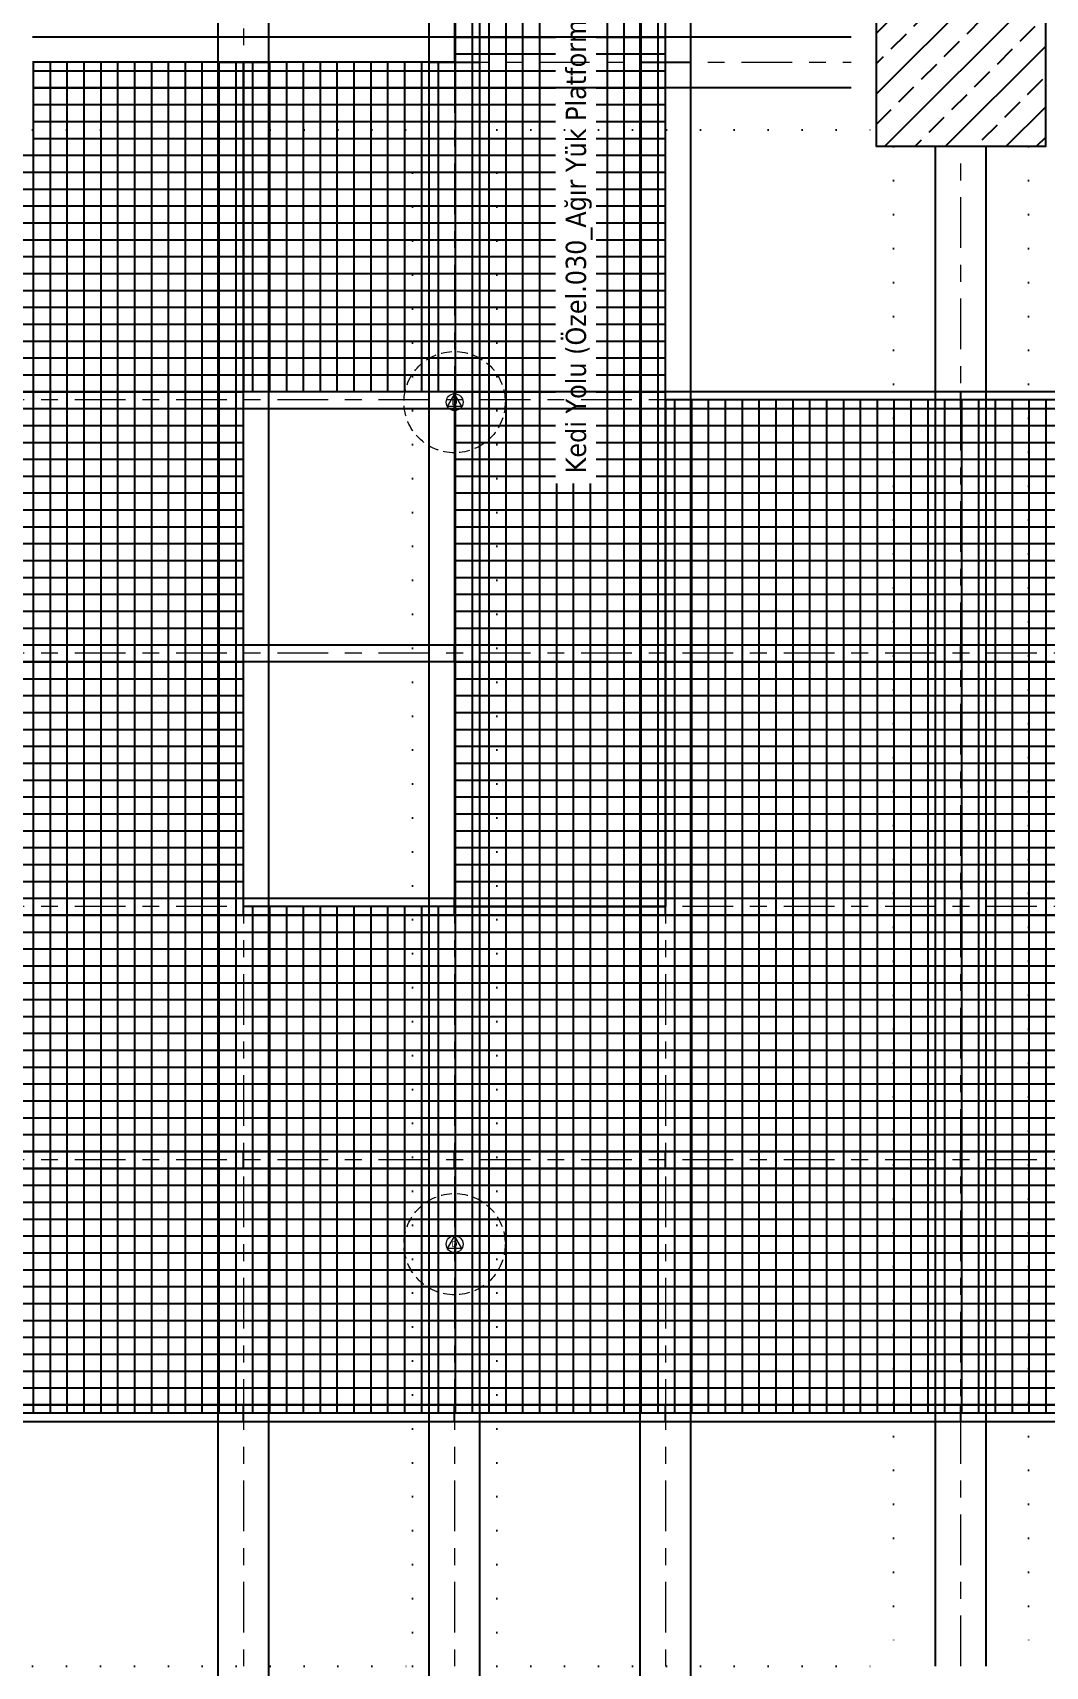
# Model space of a CAD drawing. Header units: centimetres. Extents: x 405564 to 502064, y 46284 to 60634.
# Drawn here: x 447750 to 448350, y 53533 to 54500 of the extents above; entities that cross this region are included whole.
import ezdxf
from ezdxf import colors
from ezdxf.entities.mleader import LeaderData, LeaderLine
from ezdxf.enums import TextEntityAlignment as Align
from ezdxf.math import Vec2, Vec3
from ezdxf.xclip import XClip

# ---------------------------------------------------------------- set-up
doc = ezdxf.new("R2010")
doc.units = ezdxf.units.CM
doc.header["$XCLIPFRAME"] = 0
for name, pattern in [('ACAD_ISO07W100', [3, 0, -3]), ('DOT', [0.25, 0, -0.25]), ('HIDDEN', [9.525, 6.35, -3.175]), ('XKITLINE03', [6, 3, -1, 1, -1])]:
    doc.linetypes.add(name, pattern=pattern)
doc.layers.get('0').update_dxf_attribs({"color": 8, "lineweight": 9})
for name, color, linetype, lineweight in [('0-KRCN-AYDINLATMA-130426', 8, 'Continuous', 9), ('0-KRCN-MİMARİ-220526', 8, 'Continuous', 9), ('OL_Ic', 8, 'Continuous', 9)]:
    doc.layers.add(name, color=color, linetype=linetype, lineweight=lineweight)
for name, color, linetype in [('AS_DOS_TERAS_UST', 8, 'ACAD_ISO07W100'), ('AS_DUV', 8, 'Continuous'), ('AS_PRFL_CELIK', 8, 'Continuous'), ('AS_PRFL_CELIK AKS', 8, 'Continuous'), ('AS_PRFL_CELIK KEDI YOLU', 8, 'Continuous'), ('AS_PRFL_CELIK PLATFORM IZGARA', 8, 'Continuous'), ('AS_PYZ_BINA', 8, 'Continuous'), ('AS_TA_BETONARME', 5, 'Continuous'), ('AS_TA_TARAMA', 8, 'Continuous'), ('AS_YAZI', 8, 'Continuous')]:
    doc.layers.add(name, color=color, linetype=linetype)
doc.styles.add('2', font='arial.ttf', dxfattribs={"width": 0.9, "height": 200})
doc.styles.add('MtXpl_Tahoma', font='tahoma.ttf')
doc.styles.add('Normal_ITL', font='swissi.ttf')
pattern_1 = [(0, (-443149.746, -16832.563), (0, 10), []), (90, (-443149.746, -16832.563), (-10, 6e-16), [])]

# ---------------------------------------------------------------- blocks, each defined once
blk = doc.blocks.new('KD')
at = {"layer": '0-KRCN-AYDINLATMA-130426'}
for p, q in [((0, 5), (-4.33, -2.5)), ((4.33, -2.5), (0, 5)), ((4.33, -2.5), (-4.33, -2.5))]:
    blk.add_line(p, q, dxfattribs=at)
at = {"layer": '0-KRCN-AYDINLATMA-130426', "linetype": 'HIDDEN'}
blk.add_circle((0, 0), 30, dxfattribs=at)
at = {"layer": '0-KRCN-AYDINLATMA-130426'}
blk.add_circle((0, 0), 5, dxfattribs=at)
at = {"layer": '0-KRCN-AYDINLATMA-130426', "style": '2'}
blk.add_text('D', height=3.36, dxfattribs=at).set_placement((0, 0), align=Align.MIDDLE_CENTER)
blk = doc.blocks.new('G$C27E741DA')
at = {"layer": '0-KRCN-AYDINLATMA-130426'}
for p in [(9935.68, 7147.24), (9935.68, 6648.55)]:
    blk.add_blockref('KD', p, dxfattribs=at)
blk = doc.blocks.new('PLATFORM IZGARASI VE KEDI YOLU YERLESIMI')
at = {"layer": 'AS_PRFL_CELIK KEDI YOLU', "transparency": 33554687}
h = blk.add_hatch(dxfattribs=at)
h.set_pattern_fill('_USER', color=15, scale=10, double=1, pattern_type=0)
h.set_pattern_definition(pattern_1)
h.paths.add_polyline_path([(7550, -2400), (7500, -2400), (7500, -2300), (7550, -2300), (7550, -1900), (7975, -1900), (7975, -2175), (8100, -2175), (8100, -1900), (8100, -1800), (8100, -1250), (7975, -1250), (7975, -1800), (7125, -1800), (7125, -950), (7250, -950), (7250, -750), (7125, -750), (7125, -800), (6050, -800), (6050, -750), (5924.58, -750), (5924.58, -800), (3050, -800), (3050, -550), (2925, -550), (2925, -800), (1975, -800), (1975, -550), (1850, -550), (1850, -800), (1125, -800), (1125, -900), (1250, -900), (1250, -950), (1375, -950), (1375, -900), (6950, -900), (6950, -1250), (6775, -1250), (6775, -1400), (6950, -1400), (6950, -1700), (7000, -1700), (7000, -1800), (3900, -1800), (3900, -1700), (3950, -1700), (3950, -1550), (3775, -1550), (3775, -1800), (614.97, -1800), (614.97, -1900), (1190, -1900), (1190, -1940), (1290, -1940), (1290, -1900), (2450, -1900), (2450, -2175), (1725, -2175), (1725, -2700), (1550, -2700), (1550, -2850), (1850, -2850), (1850, -2275), (2575, -2275), (2575, -1900), (3350, -1900), (3350, -2300), (3400, -2300), (3400, -2400), (3350, -2400), (3350, -3300), (3400, -3300), (3400, -3400), (3350, -3400), (3350, -3556.25), (3525, -3556.25), (3525, -3000), (3650, -3000), (3650, -2850), (3525, -2850), (3525, -1900), (4850, -1900), (4850, -2350), (4725, -2350), (4725, -2545), (4850, -2545), (4850, -2850), (4975, -2850), (4975, -1900), (7375, -1900), (7375, -2350), (7000, -2350), (7000, -2400), (6950, -2400), (6950, -3000), (6775, -3000), (6775, -2850), (6650, -2850), (6650, -3000), (6650, -3150), (6950, -3150), (6950, -3300), (7000, -3300), (7000, -3400), (6950, -3400), (6950, -4337.5), (6525, -4337.5), (6525, -4493.75), (7125, -4493.75), (7125, -3712.5), (7250, -3712.5), (7250, -3556.25), (7125, -3556.25), (7125, -2550), (7375, -2550), (7375, -2700), (7975, -2700), (7975, -3000), (8100, -3000), (8100, -2550), (7550, -2550)])
at = {"layer": 'AS_PRFL_CELIK PLATFORM IZGARA', "transparency": 33554687}
h = blk.add_hatch(dxfattribs=at)
h.set_pattern_fill('_USER', color=256, scale=10, double=1, pattern_type=0)
h.set_pattern_definition(pattern_1)
h.paths.add_polyline_path([(6525, -4337.5), (6175, -4337.5), (6175, -3556.25), (6650, -3556.25), (6650, -3000), (6350, -3000), (6350, -2850), (6775, -2850), (6775, -3000), (6950, -3000), (6950, -2400), (6900, -2400), (6900, -2350), (6775, -2350), (6775, -2550), (4975, -2550), (4975, -2850), (4725, -2850), (4725, -2350), (4600, -2350), (4600, -2400), (4500, -2400), (4500, -2350), (4000, -2350), (4000, -2400), (3900, -2400), (3900, -2350), (3775, -2350), (3775, -2850), (3650, -2850), (3650, -3556.25), (4125, -3556.25), (4125, -4025), (3950, -4025), (3950, -4650), (4000, -4650), (4000, -4690), (4500, -4690), (4500, -4650), (4600, -4650), (4600, -4690), (4725, -4690), (4725, -4025), (5450, -4025), (5450, -4337.5), (4975, -4337.5), (4975, -4690), (5100, -4690), (5100, -4650), (5200, -4650), (5200, -4690), (5700, -4690), (5700, -4650), (5800, -4650), (5800, -4690), (6300, -4690), (6300, -4650), (6400, -4650), (6400, -4690), (6525, -4690)])
h.paths.add_polyline_path([(5925, -3150), (5925, -3400), (5450, -3400), (5450, -3350), (5200, -3350), (5200, -3400), (3900, -3400), (3900, -3300), (3950, -3300), (3950, -3150)], flags=16)
h.paths.add_polyline_path([(6300, -3300), (6400, -3300), (6400, -3400), (6300, -3400)], flags=16)
at = {"layer": 'AS_PRFL_CELIK KEDI YOLU', "color": 4}
blk.add_lwpolyline([(4850, -1900), (4850, -2350), (4725, -2350), (4725, -2545), (4850, -2545), (4850, -2850), (4975, -2850), (4975, -1900)], dxfattribs=at)
at = {"layer": 'AS_PRFL_CELIK PLATFORM IZGARA'}
blk.add_lwpolyline([(6650, -3556.25), (6650, -3000), (6350, -3000), (6350, -2850), (6775, -2850), (6775, -3000), (6950, -3000), (6950, -2400), (6900, -2400), (6900, -2350), (6775, -2350), (6775, -2550), (4975, -2550), (4975, -2850), (4725, -2850), (4725, -2350), (4600, -2350)], dxfattribs=at)
blk.add_lwpolyline([(5925, -3400), (5925, -3150), (3950, -3150), (3950, -3300), (3900, -3300), (3900, -3400), (5200, -3400), (5200, -3350), (5450, -3350), (5450, -3400)], close=True, dxfattribs=at)
at = {"layer": 'AS_YAZI', "insert": (4915.85, -2593.45), "char_height": 12, "width": 353.1066, "attachment_point": 1, "rotation": 90, "style": 'MtXpl_Tahoma', "bg_fill": 3, "box_fill_scale": 1.5, "bg_fill_color": 256, "bg_fill_transparency": 0}
blk.add_mtext('{\\fTahoma|b0|i0|c162|p34;Kedi Yolu (Özel.030_Ağır Yük Platform Izgarası)}', dxfattribs=at)
blk = doc.blocks.new('A$C48c69b65')
at = {"layer": 'AS_PRFL_CELIK'}
for p, q in [((4710, -2350), (4710, -1750)), ((4740, -2350), (4740, -1750)), ((4835, -2350), (4835, -1750)), ((4865, -2350), (4865, -1750)), ((4960, -2350), (4960, -1750)), ((4990, -2350), (4990, -1750)), ((4600, -2335), (5085, -2335)), ((4710, -2350), (4740, -2350)), ((4710, -3350), (4710, -2350)), ((4710, -2350), (4740, -2350)), ((4740, -3350), (4740, -2350)), ((4835, -2350), (4865, -2350)), ((4835, -3350), (4835, -2350)), ((4835, -2350), (4865, -2350)), ((4865, -3350), (4865, -2350)), ((4960, -2350), (4990, -2350)), ((4960, -3350), (4960, -2350)), ((4960, -2350), (4990, -2350)), ((4990, -3350), (4990, -2350)), ((4600, -2365), (5085, -2365)), ((5135, -3300), (5135, -2400)), ((5165, -3300), (5165, -2400)), ((50, -2545), (7535, -2545)), ((4725, -2555), (4725, -2545)), ((4850, -2555), (4850, -2545)), ((4975, -2555), (4975, -2545)), ((5150, -2555), (5150, -2545)), ((50, -2555), (7535, -2555)), ((50, -2695), (7535, -2695)), ((4725, -2705), (4725, -2695)), ((4850, -2705), (4850, -2695)), ((4975, -2705), (4975, -2695)), ((5150, -2705), (5150, -2695)), ((50, -2705), (7535, -2705)), ((50, -2845), (7535, -2845)), ((4725, -2855), (4725, -2845)), ((4850, -2855), (4850, -2845)), ((4975, -2855), (4975, -2845)), ((5150, -2855), (5150, -2845)), ((50, -2855), (7535, -2855)), ((50, -2995), (7535, -2995)), ((4725, -3005), (4725, -2995)), ((4850, -3005), (4850, -2995)), ((4975, -3005), (4975, -2995)), ((5150, -3005), (5150, -2995)), ((50, -3005), (7535, -3005)), ((50, -3145), (7535, -3145)), ((4725, -3155), (4725, -3145)), ((4850, -3155), (4850, -3145)), ((4975, -3155), (4975, -3145)), ((5150, -3155), (5150, -3145)), ((50, -3155), (7535, -3155))]:
    blk.add_line(p, q, dxfattribs=at)
at = {"layer": 'AS_PRFL_CELIK AKS', "linetype": 'XKITLINE03', "lineweight": 0, "ltscale": 10}
for p, q in [((4725, -1750), (4725, -2350)), ((4850, -1750), (4850, -2350)), ((4975, -1750), (4975, -2350)), ((4600, -2350), (5085, -2350)), ((4725, -2350), (4725, -3350)), ((4850, -2350), (4850, -3350)), ((4975, -2350), (4975, -3350)), ((5150, -3300), (5150, -2400)), ((7535, -2550), (50, -2550)), ((7535, -2700), (50, -2700)), ((7535, -2850), (50, -2850)), ((7535, -3000), (50, -3000)), ((7535, -3150), (50, -3150))]:
    blk.add_line(p, q, dxfattribs=at)
blk = doc.blocks.new('A$Ca63a641c')
at = {"layer": 'AS_PYZ_BINA'}
ml = blk.add_multileader_mtext('Standard', dxfattribs=at)
ml.set_content('EST boyalı panel çit ve panel çit kapı (AS 51.101)', color=256, style='Normal_ITL')
ml.set_leader_properties()
ml.build(insert=Vec2(0, 0))
ml.multileader.update_dxf_attribs({"dogleg_length": 0.379, "arrow_head_size": 17.04, "scale": 75})
ctx = ml.context
ctx.base_point, ctx.scale, ctx.char_height, ctx.arrow_head_size, ctx.landing_gap_size, ctx.plane_origin = Vec3(140.51, 464.3), 75, 20, 17.04, 14.2, Vec3(92.51, 620.11)
notes = []
notes.append((ctx, [(0, (1, 1, 0), (112.11, 464.3), (1, 0), 28.4, [(0, [(68.5, 410)], 0, [])])]))
ctx.mtext.insert, ctx.mtext.width, ctx.mtext.flow_direction = Vec3(154.71, 477.51), 604.5634, 5
for ctx, leaders in notes:
    for number, flags, end, landing, length, lines in leaders:
        leader = LeaderData()
        leader.index, (leader.has_last_leader_line, leader.has_dogleg_vector, leader.attachment_direction) = number, flags
        leader.last_leader_point, leader.dogleg_vector, leader.dogleg_length = Vec3(end), Vec3(landing), length
        for number, points, colour, breaks in lines:
            line = LeaderLine()
            line.index, line.vertices, line.color, line.breaks = number, Vec3.list(points), colors.encode_raw_color(colour), breaks
            leader.lines.append(line)
        ctx.leaders.append(leader)
blk = doc.blocks.new('A$C85dec720')
at = {"layer": 'OL_Ic'}
blk.add_blockref('A$Ca63a641c', (5315.08, 5344.25, 28.4), dxfattribs=at)
blk = doc.blocks.new('A$C6A10300A')
at = {"layer": 'AS_DUV'}
ref = blk.add_blockref('A$C85dec720', (28900.96, -17748.98), dxfattribs=dict(at, rotation=105.0255580063709))
XClip(ref).set_block_clipping_path([(6220.3367769278, 6783.7313721173), (4126.4071464743, -1017.0000000052), (7354.8298234051, -1883.5969356479), (9448.7594538586, 5917.1344364745)])
at = {"layer": 'AS_PRFL_CELIK'}
blk.add_blockref('PLATFORM IZGARASI VE KEDI YOLU YERLESIMI', (5085.68, -3801.45), dxfattribs=at)
at = {"layer": 'AS_TA_TARAMA'}
h = blk.add_hatch(dxfattribs=at)
h.set_pattern_fill('ANSI33', color=256, scale=4, angle=180)
h.set_pattern_definition([(225, (17560.68, -7819.299), (17.96051, -17.96051), []), (225, (17542.72, -7819.299), (17.96051, -17.96051), [12.7, -6.35])])
h.paths.add_polyline_path([(10185.68, -6101.45), (10285.68, -6101.45), (10285.68, -6201.45), (10185.68, -6201.45)])
at = {"layer": 'AS_DOS_TERAS_UST', "linetype": 'DOT', "ltscale": 80}
for p, q in [((9685.68, -6191.45), (9910.68, -6191.45)), ((9910.68, -7101.45), (9910.68, -6191.45)), ((9960.68, -6191.45), (10185.68, -6191.45)), ((9960.68, -7101.45), (9960.68, -6191.45)), ((10195.68, -6201.45), (10195.68, -7101.45)), ((10275.68, -6201.45), (10275.68, -7101.45)), ((9685.68, -7101.45), (9910.68, -7101.45)), ((9960.68, -7101.45), (10185.68, -7101.45))]:
    blk.add_line(p, q, dxfattribs=at)
at = {"layer": 'AS_TA_BETONARME'}
blk.add_lwpolyline([(10185.68, -6101.45), (10285.68, -6101.45), (10285.68, -6201.45), (10185.68, -6201.45)], close=True, dxfattribs=at)
blk.add_blockref('A$C48c69b65', (5085.68, -3801.45))

msp = doc.modelspace()

# ---------------------------------------------------------------- block references
at = {"layer": '0-KRCN-AYDINLATMA-130426'}
msp.add_blockref('G$C27E741DA', (438064.07, 47134.02), dxfattribs=at)

# ---------------------------------------------------------------- next in the draw order: block references
at = {"layer": '0-KRCN-MİMARİ-220526'}
msp.add_blockref('A$C6A10300A', (438064.07, 60634.02), dxfattribs=at)

doc.saveas('drawing.dxf')
